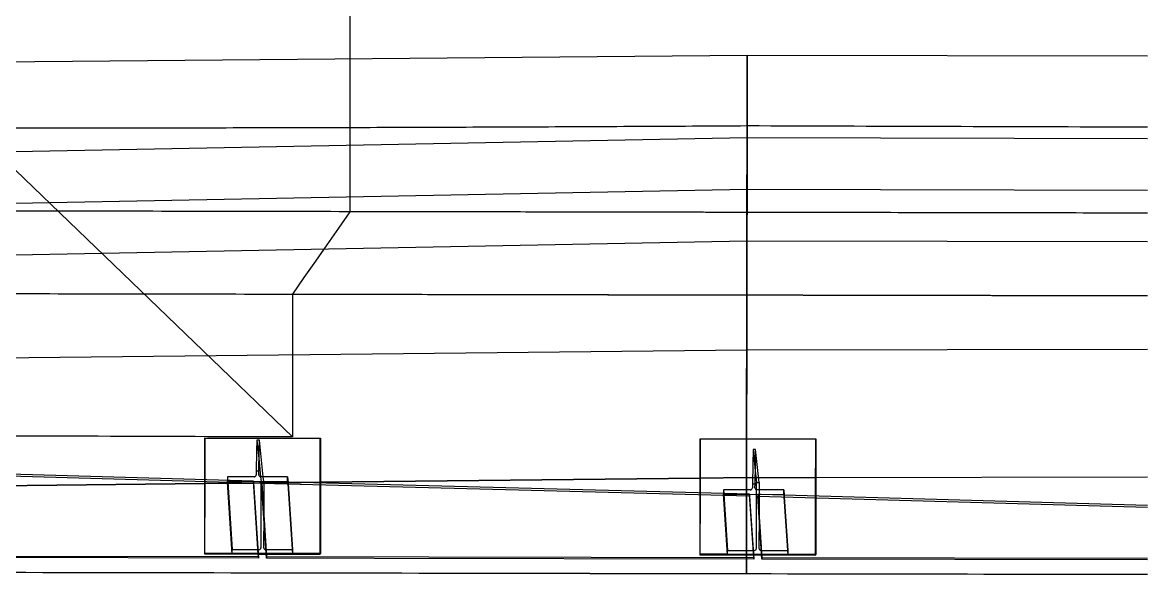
# Model space of a CAD drawing. Header units: metres. Extents: x -1161 to -1080, y 3 to 563.
# Drawn here: x -1093.566 to -1090.84, y 509.449 to 510.784 of the extents above; entities that cross this region are included whole.
import ezdxf

# ---------------------------------------------------------------- set-up
doc = ezdxf.new("R2010")
doc.units = ezdxf.units.M
doc.layers.add('A-GENM', color=7, linetype='Continuous', lineweight=35)

# ---------------------------------------------------------------- blocks, each defined once
blk = doc.blocks.new('CappingBeam_RS39A_CB04 - CappingBeam_RS39A_CB04-57951987-DRG-2873171 - BARRIER LAYOUT')
at = {"layer": 'A-GENM', "color": 253, "lineweight": 25, "true_color": 0xa3a3a3}
blk.add_open_spline([(109.4872, -4.711), (109.5435, -4.9245), (109.6562, -5.3515), (109.8816, -6.2056), (110.1633, -7.2733), (110.5014, -8.5546), (110.8394, -9.8358), (111.1775, -11.1169), (111.5155, -12.398), (111.8487, -13.6607), (112.0692, -14.4963), (112.177, -14.9048)], degree=3, knots=[0, 0, 0, 0, 0.0208333, 0.0416667, 0.0833333, 0.125, 0.1666667, 0.2083333, 0.25, 0.2916667, 0.3315316, 0.3315316, 0.3315316, 0.3315316], dxfattribs=at)
at = {"layer": 'A-GENM', "color": 9, "lineweight": 25, "true_color": 0xbebebe}
for points in [[(111.1775, -11.1169), (111.2902, -11.544), (111.4028, -11.971), (111.5155, -12.398)], [(111.5155, -12.398), (111.6282, -12.8251), (111.7409, -13.2521), (111.8535, -13.6791)], [(111.8535, -13.6791), (111.9614, -14.0877), (112.0692, -14.4963), (112.177, -14.9048)]]:
    blk.add_open_spline(points, degree=3, dxfattribs=at)
blk = doc.blocks.new('SCR_SW_7 - SCR_SW_7-66993698-DRG-2873171 - BARRIER LAYOUT')
at = {"layer": 'A-GENM', "color": 253, "lineweight": 25, "true_color": 0xa3a3a3}
for p, q in [((0.0124, 0.1824), (1.1061, 0.2112)), ((1.1061, 0.2072), (0.0124, 0.1784)), ((1.1008, -0.004), (1.1061, 0.2072)), ((1.1008, 0), (1.106, 0.2072)), ((1.106, 0.2072), (1.1061, 0.2112)), ((1.1061, 0.2112), (1.1061, 0.2072)), ((0.0124, 0.1784), (0, -0.0039)), ((0.0004, 0.0059), (0.0124, 0.1821)), ((0.0124, 0.1824), (0.0124, 0.1784)), ((0, 0), (0.0004, 0.0059)), ((0, -0.0039), (0, 0)), ((1.1008, 0), (0.0003, 0)), ((0, -0.0039), (1.1008, -0.004)), ((1.1008, -0.004), (1.1008, 0))]:
    blk.add_line(p, q, dxfattribs=at)
blk = doc.blocks.new('SCR_SW_8 - SCR_SW_8-66993699-DRG-2873171 - BARRIER LAYOUT')
at = {"layer": 'A-GENM', "color": 253, "lineweight": 25, "true_color": 0xa3a3a3}
for p, q in [((0.0103, 0.1529), (1.1292, 0.1803)), ((1.1923, 0.1779), (0.0103, 0.149)), ((1.1292, 0.1803), (1.1923, 0.1818)), ((1.1799, -0.004), (1.1923, 0.1779)), ((1.1921, 0.1779), (1.1799, 0)), ((1.1923, 0.1818), (1.1921, 0.1779)), ((1.1923, 0.1818), (1.1923, 0.1779)), ((0, 0), (0.0103, 0.1527)), ((0.0103, 0.149), (0.0094, 0.1352)), ((0.0103, 0.1529), (0.0103, 0.149)), ((0.0094, 0.1352), (0, -0.004)), ((0, -0.004), (0, 0)), ((1.1799, 0), (0.0003, 0)), ((0, -0.004), (0.9195, -0.004)), ((0.9195, -0.004), (1.1799, -0.004)), ((1.1799, 0), (1.1799, -0.004))]:
    blk.add_line(p, q, dxfattribs=at)
blk = doc.blocks.new('SCR_SW_9 - SCR_SW_9-66993700-DRG-2873171 - BARRIER LAYOUT')
at = {"layer": 'A-GENM', "color": 253, "lineweight": 25, "true_color": 0xa3a3a3}
for p, q in [((0.2465, 0.1271), (1.1272, 0.1507)), ((1.1902, 0.1485), (0.2465, 0.1231)), ((1.1272, 0.1507), (1.1831, 0.1522)), ((1.1799, -0.004), (1.1902, 0.1485)), ((1.19, 0.1485), (1.1799, 0)), ((1.1831, 0.1522), (1.1902, 0.1524)), ((1.1902, 0.1524), (1.19, 0.1485)), ((1.1902, 0.1524), (1.1902, 0.1485)), ((1.1799, 0), (0.2463, 0)), ((0.2463, -0.004), (1.1799, -0.004)), ((1.1799, 0), (1.1799, -0.004))]:
    blk.add_line(p, q, dxfattribs=at)
blk = doc.blocks.new('POST_1200_1A_250UB - 1A-68650726-DRG-2873171 - BARRIER LAYOUT')
at = {"layer": 'A-GENM', "color": 253, "lineweight": 25, "true_color": 0xa3a3a3}
for p, q in [((-1092.998, 509.7717), (-1092.9985, 509.7452)), ((-1092.9916, 509.7717), (-1092.998, 509.7717)), ((-1092.998, 509.7717), (-1092.9926, 509.72)), ((-1092.9921, 509.7452), (-1092.9916, 509.7717)), ((-1092.9823, 509.683), (-1092.9916, 509.7717)), ((-1092.9985, 509.7452), (-1092.9994, 509.697)), ((-1092.993, 509.697), (-1092.9921, 509.7452)), ((-1092.9994, 509.697), (-1092.9995, 509.688)), ((-1092.993, 509.697), (-1092.9994, 509.697)), ((-1092.9931, 509.688), (-1092.993, 509.697)), ((-1092.9925, 509.7195), (-1092.9887, 509.683)), ((-1093.0045, 509.683), (-1093.0693, 509.6832)), ((-1093.0693, 509.6832), (-1093.0693, 509.6743)), ((-1093.0693, 509.6832), (-1093.0687, 509.6743)), ((-1093.0693, 509.6743), (-1093.0693, 509.6724)), ((-1093.0693, 509.6724), (-1093.0064, 509.6723)), ((-1093.0692, 509.6703), (-1093.0693, 509.6724)), ((-1093.0577, 509.4962), (-1093.0692, 509.6703)), ((-1093.0687, 509.6743), (-1093.0686, 509.6725)), ((-1093.0686, 509.6724), (-1093.0684, 509.6703)), ((-1093.0684, 509.6703), (-1093.0576, 509.5072)), ((-1093.0064, 509.6723), (-1092.9233, 509.6721)), ((-1093.0026, 509.6834), (-1093.0035, 509.6831)), ((-1093.0009, 509.6845), (-1093.0026, 509.6834)), ((-1092.99, 509.6834), (-1092.9916, 509.6845)), ((-1092.9881, 509.683), (-1092.99, 509.6834)), ((-1092.9887, 509.683), (-1092.9876, 509.6722)), ((-1092.9233, 509.6829), (-1092.9881, 509.683)), ((-1092.9877, 509.6064), (-1092.9875, 509.672)), ((-1092.9875, 509.672), (-1092.9863, 509.672)), ((-1092.9854, 509.672), (-1092.9811, 509.6719)), ((-1092.9812, 509.6722), (-1092.9822, 509.682)), ((-1092.9812, 509.6679), (-1092.9813, 509.5919)), ((-1092.9811, 509.6718), (-1092.9812, 509.6679)), ((-1092.9233, 509.6721), (-1092.9233, 509.6829)), ((-1092.9233, 509.6829), (-1092.9224, 509.6703)), ((-1092.9233, 509.6721), (-1092.9232, 509.6703)), ((-1092.9232, 509.6703), (-1092.9229, 509.6664)), ((-1092.9229, 509.6664), (-1092.9117, 509.4959)), ((-1092.9224, 509.6703), (-1092.9222, 509.6663)), ((-1092.9222, 509.6663), (-1092.9116, 509.5069)), ((-1092.9878, 509.5122), (-1092.9877, 509.6064)), ((-1092.9813, 509.5919), (-1092.9814, 509.5122)), ((-1093.0577, 509.4962), (-1093.0576, 509.5072)), ((-1093.0576, 509.5072), (-1092.9957, 509.5071)), ((-1092.9957, 509.5071), (-1092.9928, 509.5071)), ((-1092.9928, 509.5071), (-1092.9918, 509.5072)), ((-1092.9918, 509.5072), (-1092.9909, 509.5075)), ((-1092.9909, 509.5075), (-1092.9893, 509.5086)), ((-1092.98, 509.5086), (-1092.9784, 509.5075)), ((-1092.9784, 509.5075), (-1092.9764, 509.5071)), ((-1092.9757, 509.5071), (-1092.9124, 509.5069)), ((-1092.9116, 509.5069), (-1092.9117, 509.4959)), ((-1092.995, 509.496), (-1093.0577, 509.4962)), ((-1092.9749, 509.496), (-1092.995, 509.496)), ((-1092.9117, 509.4959), (-1092.9749, 509.496))]:
    blk.add_line(p, q, dxfattribs=at)
for centre, start_param, end_param in [((-1093.0045, 509.688), 4.643849, 4.743934), ((-1093.0045, 509.688), 4.743934, 4.844019), ((-1093.0045, 509.688), 5.429236, 6.214657), ((-1092.9881, 509.688), 3.073041, 3.858462)]:
    blk.add_ellipse(centre, major_axis=(0.00499, 0.00033), ratio=0.989112, start_param=start_param, end_param=end_param, dxfattribs=at)
for points in [[(-1092.9893, 509.5086), (-1092.9888, 509.5091), (-1092.9881, 509.5102), (-1092.9878, 509.5115), (-1092.9878, 509.5122)], [(-1092.9814, 509.5122), (-1092.9814, 509.5115), (-1092.9812, 509.5102), (-1092.9805, 509.5091), (-1092.98, 509.5086)]]:
    blk.add_open_spline(points, degree=3, dxfattribs=at)
blk = doc.blocks.new('POST_1000_1A_250UB - 1A-68650727-DRG-2873171 - BARRIER LAYOUT')
at = {"layer": 'A-GENM', "color": 253, "lineweight": 25, "true_color": 0xa3a3a3}
for p, q in [((-1091.796, 509.7495), (-1091.7967, 509.7137)), ((-1091.7896, 509.7494), (-1091.796, 509.7495)), ((-1091.796, 509.7495), (-1091.7905, 509.6978)), ((-1091.7903, 509.7137), (-1091.7896, 509.7494)), ((-1091.7812, 509.6698), (-1091.7896, 509.7494)), ((-1091.7967, 509.7137), (-1091.7975, 509.6655)), ((-1091.7911, 509.6655), (-1091.7903, 509.7137)), ((-1091.7905, 509.6974), (-1091.7876, 509.6698)), ((-1091.7876, 509.6529), (-1091.7876, 509.6698)), ((-1091.7869, 509.6698), (-1091.7812, 509.6698)), ((-1091.7812, 509.6698), (-1091.7812, 509.6515)), ((-1091.8026, 509.6515), (-1091.8674, 509.6517)), ((-1091.8674, 509.6517), (-1091.8674, 509.6426)), ((-1091.8674, 509.6517), (-1091.8668, 509.6426)), ((-1091.8674, 509.6426), (-1091.8674, 509.6409)), ((-1091.8674, 509.6409), (-1091.8044, 509.6408)), ((-1091.8577, 509.494), (-1091.8674, 509.6409)), ((-1091.8668, 509.6426), (-1091.8667, 509.641)), ((-1091.8667, 509.6409), (-1091.8577, 509.5051)), ((-1091.8044, 509.6408), (-1091.7214, 509.6406)), ((-1091.8007, 509.6519), (-1091.8016, 509.6516)), ((-1091.7991, 509.653), (-1091.8007, 509.6519)), ((-1091.7975, 509.6655), (-1091.7976, 509.6565)), ((-1091.7911, 509.6655), (-1091.7975, 509.6655)), ((-1091.7912, 509.6565), (-1091.7911, 509.6655)), ((-1091.7881, 509.6519), (-1091.7897, 509.653)), ((-1091.7862, 509.6515), (-1091.7881, 509.6519)), ((-1091.7877, 509.6407), (-1091.7876, 509.6515)), ((-1091.7877, 509.6042), (-1091.7877, 509.6407)), ((-1091.7214, 509.6514), (-1091.7862, 509.6515)), ((-1091.7812, 509.6507), (-1091.7813, 509.6407)), ((-1091.7813, 509.6403), (-1091.7813, 509.6364)), ((-1091.7214, 509.6406), (-1091.7214, 509.6514)), ((-1091.7214, 509.6514), (-1091.7206, 509.6386)), ((-1091.7214, 509.6406), (-1091.7213, 509.6386)), ((-1091.7813, 509.6364), (-1091.7813, 509.5907)), ((-1091.7213, 509.6386), (-1091.721, 509.6347)), ((-1091.721, 509.6347), (-1091.7117, 509.4937)), ((-1091.7206, 509.6386), (-1091.7203, 509.6346)), ((-1091.7203, 509.6346), (-1091.7117, 509.5048)), ((-1091.7879, 509.51), (-1091.7877, 509.6042)), ((-1091.7813, 509.5907), (-1091.7815, 509.51)), ((-1091.8577, 509.494), (-1091.8577, 509.5051)), ((-1091.8577, 509.5051), (-1091.7957, 509.505)), ((-1091.7957, 509.505), (-1091.7929, 509.505)), ((-1091.7929, 509.505), (-1091.7919, 509.5051)), ((-1091.7919, 509.5051), (-1091.791, 509.5053)), ((-1091.791, 509.5053), (-1091.7893, 509.5065)), ((-1091.78, 509.5064), (-1091.7784, 509.5053)), ((-1091.7784, 509.5053), (-1091.7765, 509.5049)), ((-1091.7757, 509.5049), (-1091.7125, 509.5048)), ((-1091.7117, 509.5048), (-1091.7117, 509.4937)), ((-1091.795, 509.4939), (-1091.8577, 509.494)), ((-1091.775, 509.4939), (-1091.795, 509.4939)), ((-1091.7117, 509.4937), (-1091.775, 509.4939))]:
    blk.add_line(p, q, dxfattribs=at)
for centre, start_param, end_param in [((-1091.8026, 509.6565), 4.643849, 4.743934), ((-1091.8026, 509.6565), 4.743934, 4.844019), ((-1091.8026, 509.6565), 5.429236, 6.214657), ((-1091.7862, 509.6564), 3.073041, 3.858462)]:
    blk.add_ellipse(centre, major_axis=(0.00499, 0.00033), ratio=0.989112, start_param=start_param, end_param=end_param, dxfattribs=at)
for points in [[(-1091.7893, 509.5065), (-1091.7889, 509.5069), (-1091.7882, 509.5081), (-1091.7879, 509.5094), (-1091.7879, 509.51)], [(-1091.7815, 509.51), (-1091.7815, 509.5093), (-1091.7812, 509.508), (-1091.7805, 509.5069), (-1091.78, 509.5064)]]:
    blk.add_open_spline(points, degree=3, dxfattribs=at)
blk = doc.blocks.new('PLATE ph - PLATE ph-V15-DRG-2873171 - BARRIER LAYOUT')
at = {"layer": 'A-GENM', "color": 253, "lineweight": 25, "true_color": 0xa3a3a3}
for p, q in [((-1093.1242, 509.7762), (-1093.1243, 509.6759)), ((-1093.1242, 509.7762), (-1093.1236, 509.7777)), ((-1092.8442, 509.7756), (-1093.1242, 509.7762)), ((-1093.1238, 509.6758), (-1093.1236, 509.7777)), ((-1093.1236, 509.7777), (-1092.8436, 509.7771)), ((-1092.8444, 509.6683), (-1092.8442, 509.7756)), ((-1092.8436, 509.7771), (-1092.8442, 509.7756)), ((-1092.8436, 509.7771), (-1092.8438, 509.6682)), ((-1093.1243, 509.6719), (-1093.1246, 509.4963)), ((-1093.1243, 509.6759), (-1093.1243, 509.6719)), ((-1093.1241, 509.4978), (-1093.1238, 509.6719)), ((-1093.1238, 509.6719), (-1093.1238, 509.6758)), ((-1092.8444, 509.6643), (-1092.8444, 509.6683)), ((-1092.8438, 509.6682), (-1092.8438, 509.6643)), ((-1092.8447, 509.4957), (-1092.8444, 509.6643)), ((-1092.8438, 509.6643), (-1092.8441, 509.4972)), ((-1093.1241, 509.4978), (-1093.1246, 509.4963)), ((-1093.1246, 509.4963), (-1092.995, 509.496)), ((-1093.0578, 509.4977), (-1093.1241, 509.4978)), ((-1092.9951, 509.4975), (-1093.0578, 509.4977)), ((-1092.995, 509.496), (-1092.9749, 509.496)), ((-1092.975, 509.4975), (-1092.9948, 509.4975)), ((-1092.9118, 509.4974), (-1092.975, 509.4975)), ((-1092.9749, 509.496), (-1092.8447, 509.4957)), ((-1092.8447, 509.4972), (-1092.9118, 509.4974)), ((-1092.8447, 509.4957), (-1092.8441, 509.4972))]:
    blk.add_line(p, q, dxfattribs=at)
blk = doc.blocks.new('PLATE ph - PLATE ph-V16-DRG-2873171 - BARRIER LAYOUT')
at = {"layer": 'A-GENM', "color": 253, "lineweight": 25, "true_color": 0xa3a3a3}
for p, q in [((-1091.9242, 509.7741), (-1091.9237, 509.7756)), ((-1091.9239, 509.6441), (-1091.9237, 509.7756)), ((-1091.9237, 509.7756), (-1091.6437, 509.775)), ((-1091.9242, 509.7741), (-1091.9244, 509.6441)), ((-1091.6442, 509.7735), (-1091.9242, 509.7741)), ((-1091.6445, 509.6364), (-1091.6442, 509.7735)), ((-1091.6437, 509.775), (-1091.6442, 509.7735)), ((-1091.6437, 509.775), (-1091.6439, 509.6364)), ((-1091.9244, 509.6441), (-1091.9247, 509.4942)), ((-1091.9242, 509.4957), (-1091.9239, 509.6441)), ((-1091.6447, 509.4936), (-1091.6445, 509.6325)), ((-1091.6445, 509.6325), (-1091.6445, 509.6364)), ((-1091.6439, 509.6325), (-1091.6442, 509.4951)), ((-1091.6439, 509.6364), (-1091.6439, 509.6325)), ((-1091.9242, 509.4957), (-1091.9247, 509.4942)), ((-1091.9247, 509.4942), (-1091.795, 509.4939)), ((-1091.8578, 509.4955), (-1091.9242, 509.4957)), ((-1091.7951, 509.4954), (-1091.8578, 509.4955)), ((-1091.795, 509.4939), (-1091.775, 509.4939)), ((-1091.7751, 509.4954), (-1091.7948, 509.4954)), ((-1091.7118, 509.4952), (-1091.7751, 509.4954)), ((-1091.775, 509.4939), (-1091.6447, 509.4936)), ((-1091.6447, 509.4951), (-1091.7118, 509.4952)), ((-1091.6447, 509.4936), (-1091.6442, 509.4951))]:
    blk.add_line(p, q, dxfattribs=at)
blk = doc.blocks.new('Top of Pavement - RL A - Top of Pavement - RL A-68818558-DRG-2873171 - BARRIER LAYOUT')
at = {"layer": 'A-GENM', "color": 9, "lineweight": 25, "true_color": 0xbebebe}
for points in [[(112.4029, -12.3311), (112.347, -12.1195), (112.2354, -11.6964), (112.1237, -11.2733), (112.0679, -11.0617)], [(112.7378, -13.6005), (112.682, -13.3889), (112.5703, -12.9658), (112.4587, -12.5427), (112.4029, -12.3311)]]:
    blk.add_open_spline(points, degree=3, dxfattribs=at)
for points, knots in [([(111.8737, -11.1092), (111.9295, -11.3207), (112.0412, -11.7438), (112.2087, -12.3785), (112.3761, -13.0132), (112.5436, -13.6479), (112.6947, -14.2206), (112.79, -14.5818), (112.8295, -14.7314)], [0.70909091, 0.70909091, 0.70909091, 0.70909091, 0.71363636, 0.71818182, 0.72272727, 0.72727273, 0.73181818, 0.73503308, 0.73503308, 0.73503308, 0.73503308]), ([(113.0227, -14.6801), (112.9835, -14.5318), (112.8886, -14.1719), (112.7936, -13.8121), (112.7378, -13.6005)], [0.264995715, 0.264995715, 0.264995715, 0.264995715, 0.268181818, 0.272727273, 0.272727273, 0.272727273, 0.272727273])]:
    blk.add_open_spline(points, degree=3, knots=knots, dxfattribs=at)
blk = doc.blocks.new('T2DPAA-T2D-C3S-RS-M3D-100334_rvt-1-DRG-2873171 - BARRIER LAYOUT')
at = {"layer": 'A-GENM', "color": 253, "lineweight": 25, "true_color": 0xa3a3a3}
for p, q in [((-1094.2012, 510.6831), (-1091.8098, 510.7049)), ((-1091.8102, 510.5049), (-1091.8098, 510.7049)), ((-1091.8098, 510.7049), (-1091.8102, 510.5049)), ((-1091.8098, 510.7049), (-1091.8101, 510.5507)), ((-1091.8101, 510.5507), (-1091.8098, 510.7049)), ((-1091.8098, 510.7049), (-1090.8407, 510.7029)), ((-1091.8101, 510.5507), (-1091.8101, 510.534)), ((-1091.8101, 510.534), (-1091.8101, 510.5507)), ((-1091.8101, 510.534), (-1091.8106, 510.2987)), ((-1094.2016, 510.4592), (-1091.8102, 510.5049)), ((-1091.8104, 510.3799), (-1091.8102, 510.5049)), ((-1091.8102, 510.5049), (-1091.8104, 510.3799)), ((-1091.8102, 510.5049), (-1090.8407, 510.5029)), ((-1094.2018, 510.3342), (-1091.8104, 510.3799)), ((-1091.8106, 510.2549), (-1091.8104, 510.3799)), ((-1091.8104, 510.3799), (-1091.8106, 510.2549)), ((-1091.8104, 510.3799), (-1090.8407, 510.3779)), ((-1094.2021, 510.2092), (-1091.8106, 510.2549)), ((-1091.8111, 509.9912), (-1091.8106, 510.2549)), ((-1091.8106, 510.2549), (-1091.8111, 509.9912)), ((-1091.8106, 510.2549), (-1090.8407, 510.2529)), ((-1094.2025, 509.9647), (-1091.8111, 509.9912)), ((-1094.2025, 509.9647), (-1091.8111, 509.9912)), ((-1091.8115, 509.7753), (-1091.8111, 509.9912)), ((-1091.8111, 509.9912), (-1091.8115, 509.7753)), ((-1091.8111, 509.9912), (-1090.8407, 509.9928)), ((-1091.8111, 509.9912), (-1090.8407, 509.9928)), ((-1091.8115, 509.7753), (-1091.8117, 509.6515)), ((-1091.8117, 509.6814), (-1091.8115, 509.7753)), ((-1091.8117, 509.6515), (-1091.8115, 509.7753)), ((-1091.8115, 509.7753), (-1091.8117, 509.6814)), ((-1093.965, 509.6575), (-1093.1243, 509.6668)), ((-1093.1243, 509.6668), (-1093.965, 509.6575)), ((-1093.1243, 509.6668), (-1093.069, 509.6675)), ((-1093.069, 509.6675), (-1093.1243, 509.6668)), ((-1093.069, 509.6675), (-1093.0063, 509.6682)), ((-1093.0063, 509.6682), (-1093.069, 509.6675)), ((-1093.0061, 509.6682), (-1092.9918, 509.6683)), ((-1092.9918, 509.6683), (-1093.0061, 509.6682)), ((-1092.9918, 509.6683), (-1092.9886, 509.6684)), ((-1092.9886, 509.6684), (-1092.9918, 509.6683)), ((-1092.9876, 509.6684), (-1092.9863, 509.6684)), ((-1092.9863, 509.6684), (-1092.9876, 509.6684)), ((-1092.9863, 509.6684), (-1092.9812, 509.6684)), ((-1092.9812, 509.6684), (-1092.9863, 509.6684)), ((-1092.9812, 509.6684), (-1092.9231, 509.6691)), ((-1092.9231, 509.6691), (-1092.9812, 509.6684)), ((-1092.9224, 509.6691), (-1092.8898, 509.6694)), ((-1092.8898, 509.6694), (-1092.9224, 509.6691)), ((-1092.8898, 509.6694), (-1092.8444, 509.67)), ((-1092.8444, 509.67), (-1092.8898, 509.6694)), ((-1092.8438, 509.67), (-1091.9244, 509.6802)), ((-1091.9244, 509.6802), (-1092.8438, 509.67)), ((-1091.9244, 509.6802), (-1091.8117, 509.6814)), ((-1091.8117, 509.6814), (-1091.9244, 509.6802)), ((-1091.8117, 509.6814), (-1091.7972, 509.6814)), ((-1091.8117, 509.6814), (-1091.7972, 509.6814)), ((-1091.8117, 509.6515), (-1091.8117, 509.6814)), ((-1091.8117, 509.6814), (-1091.8117, 509.6515)), ((-1091.7972, 509.6814), (-1091.7908, 509.6814)), ((-1091.7972, 509.6814), (-1091.7908, 509.6814)), ((-1091.7908, 509.6814), (-1091.7824, 509.6814)), ((-1091.7908, 509.6814), (-1091.7824, 509.6814)), ((-1091.7824, 509.6814), (-1091.6444, 509.6817)), ((-1091.7824, 509.6814), (-1091.6444, 509.6817)), ((-1091.6438, 509.6817), (-1090.8407, 509.6829)), ((-1091.6438, 509.6817), (-1090.8407, 509.6829)), ((-1091.812, 509.4939), (-1091.8117, 509.6408)), ((-1091.8117, 509.6408), (-1091.812, 509.4939)), ((-1091.8117, 509.6408), (-1091.8118, 509.593)), ((-1091.8117, 509.6515), (-1091.8117, 509.65)), ((-1091.8117, 509.65), (-1091.8117, 509.6515)), ((-1091.8117, 509.65), (-1091.8117, 509.6515)), ((-1091.8117, 509.6515), (-1091.8117, 509.65)), ((-1091.8117, 509.65), (-1091.8117, 509.6412)), ((-1091.8117, 509.6412), (-1091.8117, 509.65)), ((-1091.8117, 509.6412), (-1091.8117, 509.65)), ((-1091.8117, 509.65), (-1091.8117, 509.6412)), ((-1091.8118, 509.593), (-1091.812, 509.4939)), ((-1091.812, 509.4841), (-1091.8121, 509.4498)), ((-1091.8121, 509.4498), (-1091.812, 509.4841)), ((-1091.8121, 509.4498), (-1091.812, 509.4841)), ((-1091.812, 509.4841), (-1091.8121, 509.4498)), ((-1091.812, 509.4939), (-1091.812, 509.4841)), ((-1091.812, 509.4841), (-1091.812, 509.4939)), ((-1091.812, 509.4841), (-1091.812, 509.4939)), ((-1091.812, 509.4939), (-1091.812, 509.4841))]:
    blk.add_line(p, q, dxfattribs=at)
at = {"layer": 'A-GENM', "color": 254, "lineweight": 25, "true_color": 0xd1d1d1}
blk.add_line((-1093.8528, 510.6863), (-1092.9117, 509.7798), dxfattribs=at)
at = {"layer": 'A-GENM', "color": 9, "lineweight": 25, "true_color": 0xbebebe}
for p, q in [((-1092.7724, 510.6961), (-1092.7728, 510.3255)), ((-1092.7728, 510.3255), (-1092.8005, 510.2856)), ((-1092.8005, 510.2856), (-1092.8283, 510.2456)), ((-1092.8283, 510.2456), (-1092.856, 510.2057)), ((-1092.856, 510.2057), (-1092.8837, 510.1658)), ((-1092.8837, 510.1658), (-1092.9114, 510.1259)), ((-1092.9114, 510.1259), (-1092.9115, 510.0566)), ((-1092.9115, 510.0566), (-1092.9115, 509.9874)), ((-1092.9115, 509.9791), (-1092.9116, 509.9182)), ((-1092.9115, 509.9874), (-1092.9115, 509.9792)), ((-1092.9116, 509.9182), (-1092.9117, 509.849)), ((-1092.9117, 509.849), (-1092.9117, 509.7798))]:
    blk.add_line(p, q, dxfattribs=at)
at = {"layer": 'A-GENM', "color": 9, "lineweight": 25, "true_color": 0xbebebe, "flags": 128}
blk.add_lwpolyline([(-1092.7691, 513.8937), (-1092.7695, 513.4973), (-1092.7699, 513.1008), (-1092.7703, 512.7043), (-1092.7708, 512.3078), (-1092.7712, 511.9114), (-1092.7716, 511.5149), (-1092.772, 511.1184), (-1092.7724, 510.722), (-1092.7724, 510.6961)], dxfattribs=at)
at = {"layer": 'A-GENM', "color": 253, "lineweight": 25, "true_color": 0xa3a3a3, "flags": 128}
for points in [[(-1091.8115, 509.7753), (-1091.8114, 509.8282), (-1091.811, 510.0635), (-1091.8106, 510.2987), (-1091.8101, 510.534)], [(-1091.8106, 510.2987), (-1091.811, 510.0635), (-1091.8114, 509.8282), (-1091.8115, 509.7753)], [(-1091.812, 509.4939), (-1091.8118, 509.593), (-1091.8117, 509.6408)]]:
    blk.add_lwpolyline(points, dxfattribs=at)
at = {"layer": 'A-GENM', "color": 253, "lineweight": 25, "true_color": 0xa3a3a3}
for points in [[(-1093.6701, 510.5286), (-1093.5815, 510.5286), (-1093.4929, 510.5286), (-1093.4044, 510.5286)], [(-1093.4044, 510.5286), (-1093.3158, 510.5287), (-1093.2272, 510.5288), (-1093.1387, 510.5289)], [(-1093.1387, 510.5289), (-1093.0501, 510.5291), (-1092.9615, 510.5292), (-1092.873, 510.5295)], [(-1092.873, 510.5295), (-1092.7844, 510.5297), (-1092.6958, 510.5299), (-1092.6072, 510.5302)], [(-1092.6072, 510.5302), (-1092.5187, 510.5305), (-1092.4301, 510.5309), (-1092.3415, 510.5312)], [(-1092.3415, 510.5312), (-1092.253, 510.5316), (-1092.1644, 510.532), (-1092.0758, 510.5325)], [(-1092.0758, 510.5325), (-1091.9873, 510.5329), (-1091.8987, 510.5334), (-1091.8101, 510.534)]]:
    blk.add_open_spline(points, degree=3, dxfattribs=at)
blk.add_open_spline([(-1091.8101, 510.534), (-1091.5029, 510.533), (-1091.1798, 510.532), (-1090.8566, 510.531), (-1090.8407, 510.5309)], degree=3, knots=[-1, -1, -1, -1, -0.94444444, -0.94156025, -0.94156025, -0.94156025, -0.94156025], dxfattribs=at)
at = {"layer": 'A-GENM', "color": 9, "lineweight": 25, "true_color": 0xbebebe}
for points, knots in [([(-1090.8407, 510.3221), (-1090.933, 510.3222), (-1091.2093, 510.3227), (-1091.6695, 510.3235), (-1092.2212, 510.3245), (-1092.5889, 510.3252), (-1092.7728, 510.3255)], [0.6497681, 0.6497681, 0.6497681, 0.6497681, 0.7, 0.8, 0.9, 1, 1, 1, 1]), ([(-1091.7481, 510.1238), (-1091.5542, 510.1235), (-1091.2517, 510.1229), (-1090.9493, 510.1224), (-1090.8407, 510.1222)], [0.2, 0.2, 0.2, 0.2, 0.3, 0.3560024, 0.3560024, 0.3560024, 0.3560024])]:
    blk.add_open_spline(points, degree=3, knots=knots, dxfattribs=at)
for points in [[(-1092.9114, 510.1259), (-1092.7175, 510.1255), (-1092.3297, 510.1248), (-1091.942, 510.1241), (-1091.7481, 510.1238)], [(-1093.3822, 509.7813), (-1093.5391, 509.7818), (-1093.6959, 509.7823), (-1093.8527, 509.7828)], [(-1092.9117, 509.7798), (-1093.0686, 509.7802), (-1093.2254, 509.7808), (-1093.3822, 509.7813)]]:
    blk.add_open_spline(points, degree=3, dxfattribs=at)
at = {"layer": 'A-GENM', "color": 253, "lineweight": 25, "true_color": 0xa3a3a3, "rotation": 75.11694444444437}
for name in ['Top of Pavement - RL A - Top of Pavement - RL A-68818558-DRG-2873171 - BARRIER LAYOUT', 'CappingBeam_RS39A_CB04 - CappingBeam_RS39A_CB04-57951987-DRG-2873171 - BARRIER LAYOUT']:
    blk.add_blockref(name, (-1134.0578, 404.8616), dxfattribs=at)
at = {"layer": 'A-GENM', "color": 253, "lineweight": 25, "true_color": 0xa3a3a3}
for name in ['PLATE ph - PLATE ph-V15-DRG-2873171 - BARRIER LAYOUT', 'PLATE ph - PLATE ph-V16-DRG-2873171 - BARRIER LAYOUT', 'POST_1200_1A_250UB - 1A-68650726-DRG-2873171 - BARRIER LAYOUT', 'POST_1000_1A_250UB - 1A-68650727-DRG-2873171 - BARRIER LAYOUT']:
    blk.add_blockref(name, (0, 0), dxfattribs=at)
at = {"layer": 'A-GENM', "color": 253, "lineweight": 25, "true_color": 0xa3a3a3, "extrusion": (0, 0, -1)}
for name, p, rotation in [('SCR_SW_7 - SCR_SW_7-66993698-DRG-2873171 - BARRIER LAYOUT', (1092.9943, 509.4902), 0.1019826266942848), ('SCR_SW_8 - SCR_SW_8-66993699-DRG-2873171 - BARRIER LAYOUT', (1091.7943, 509.488), 0.1020619297624226), ('SCR_SW_9 - SCR_SW_9-66993700-DRG-2873171 - BARRIER LAYOUT', (1090.5944, 509.4859), 0.1020550706576708)]:
    blk.add_blockref(name, p, dxfattribs=dict(at, rotation=rotation))

msp = doc.modelspace()

# ---------------------------------------------------------------- block references
at = {"lineweight": 5}
msp.add_blockref('T2DPAA-T2D-C3S-RS-M3D-100334_rvt-1-DRG-2873171 - BARRIER LAYOUT', (0, 0), dxfattribs=at)

doc.saveas('drawing.dxf')
